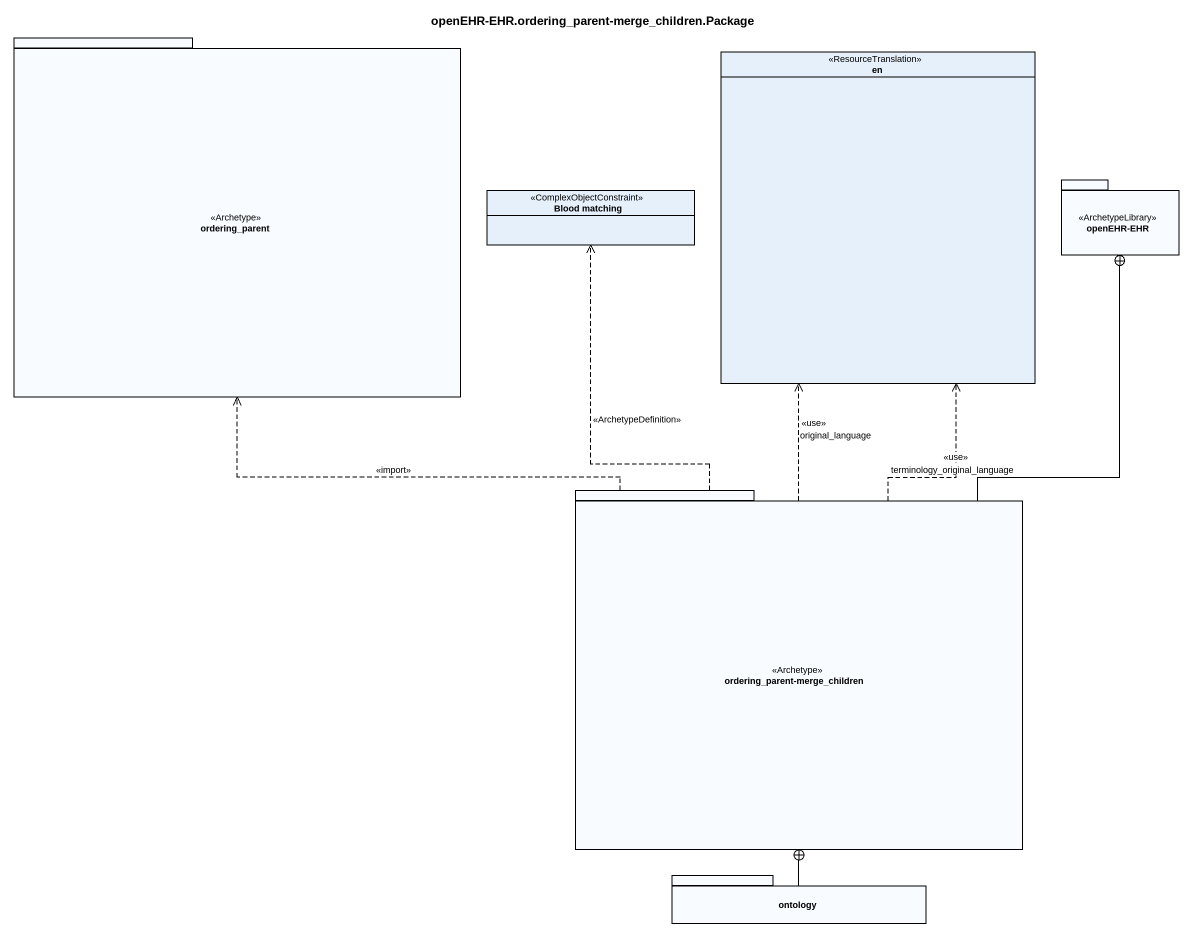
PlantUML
@startuml
title openEHR-EHR.ordering_parent-merge_children.Package
hide circle
hide empty members
package ordering_parent <<Archetype>> {
}
enum en <<ResourceTranslation>>
class "Blood matching" as Blood_matching <<ComplexObjectConstraint>>
package "openEHR-EHR" as openEHR_EHR <<ArchetypeLibrary>> {
}
package "ordering_parent-merge_children" as ordering_parent_merge <<Archetype>> {
}
package ontology {
}
ordering_parent_merge .up.> ordering_parent : <<import>>
ordering_parent_merge .up.> en : <<use>>\noriginal_language
ordering_parent_merge .up.> en : <<use>>\nterminology_original_language
ordering_parent_merge .up.> Blood_matching : <<ArchetypeDefinition>>
ordering_parent_merge -up-+ openEHR_EHR
ontology -up-+ ordering_parent_merge
@enduml
